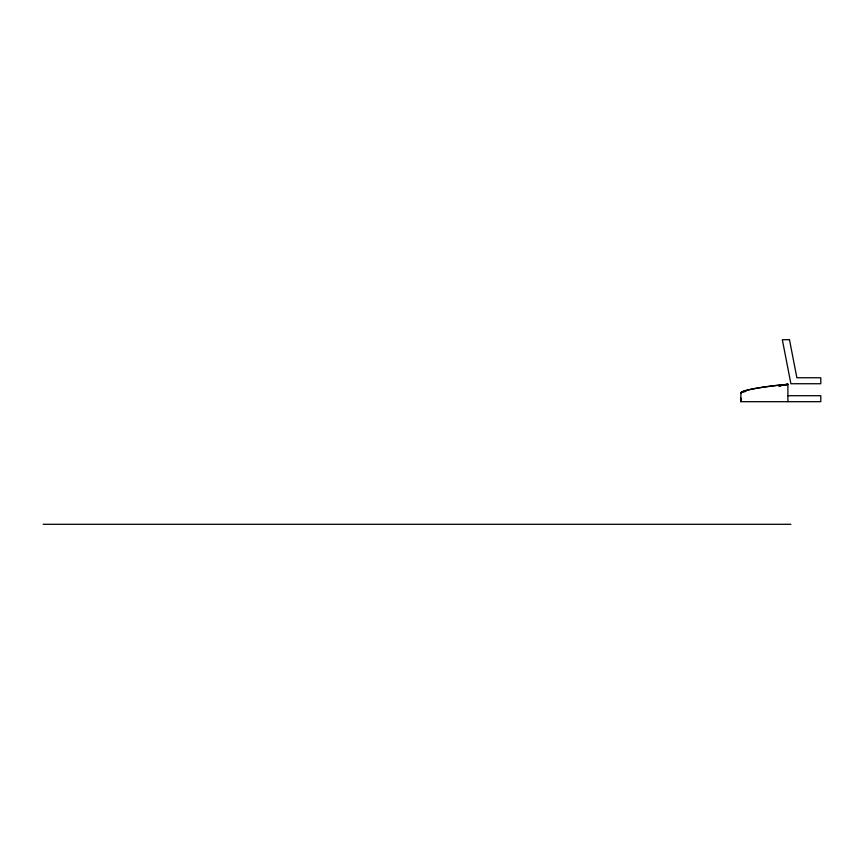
<?xml version="1.0" encoding="UTF-8"?>
<svg xmlns="http://www.w3.org/2000/svg" width="864" height="864" viewBox="0 0 864 864"><rect width="100%" height="100%" fill="white"/><g stroke="black" fill="none" stroke-linecap="round" stroke-linejoin="round"><path stroke-width="1.3" d="M787.903 395.701L820.8 395.701L820.8 401.684L740.891 401.684L740.858 392.764L741.82 391.986A45.684 4.471 -5.2 0 1 787.903 384.318L787.903 401.684M740.858 392.753L740.988 393.433L741.82 391.997L745.762 391.327L741.82 391.997A45.684 4.406 -5.3 0 1 787.903 384.318L785.268 384.826M779.998 385.852L782.633 385.344M43.2 524.297L790.895 524.297M740.988 398.142L740.988 401.684M787.903 384.318L778.68 385.852L787.903 384.318M789.48 339.703L782.33 339.703L790.895 383.735L820.8 383.735L820.8 377.752L796.878 377.752L789.48 339.703"/></g></svg>
